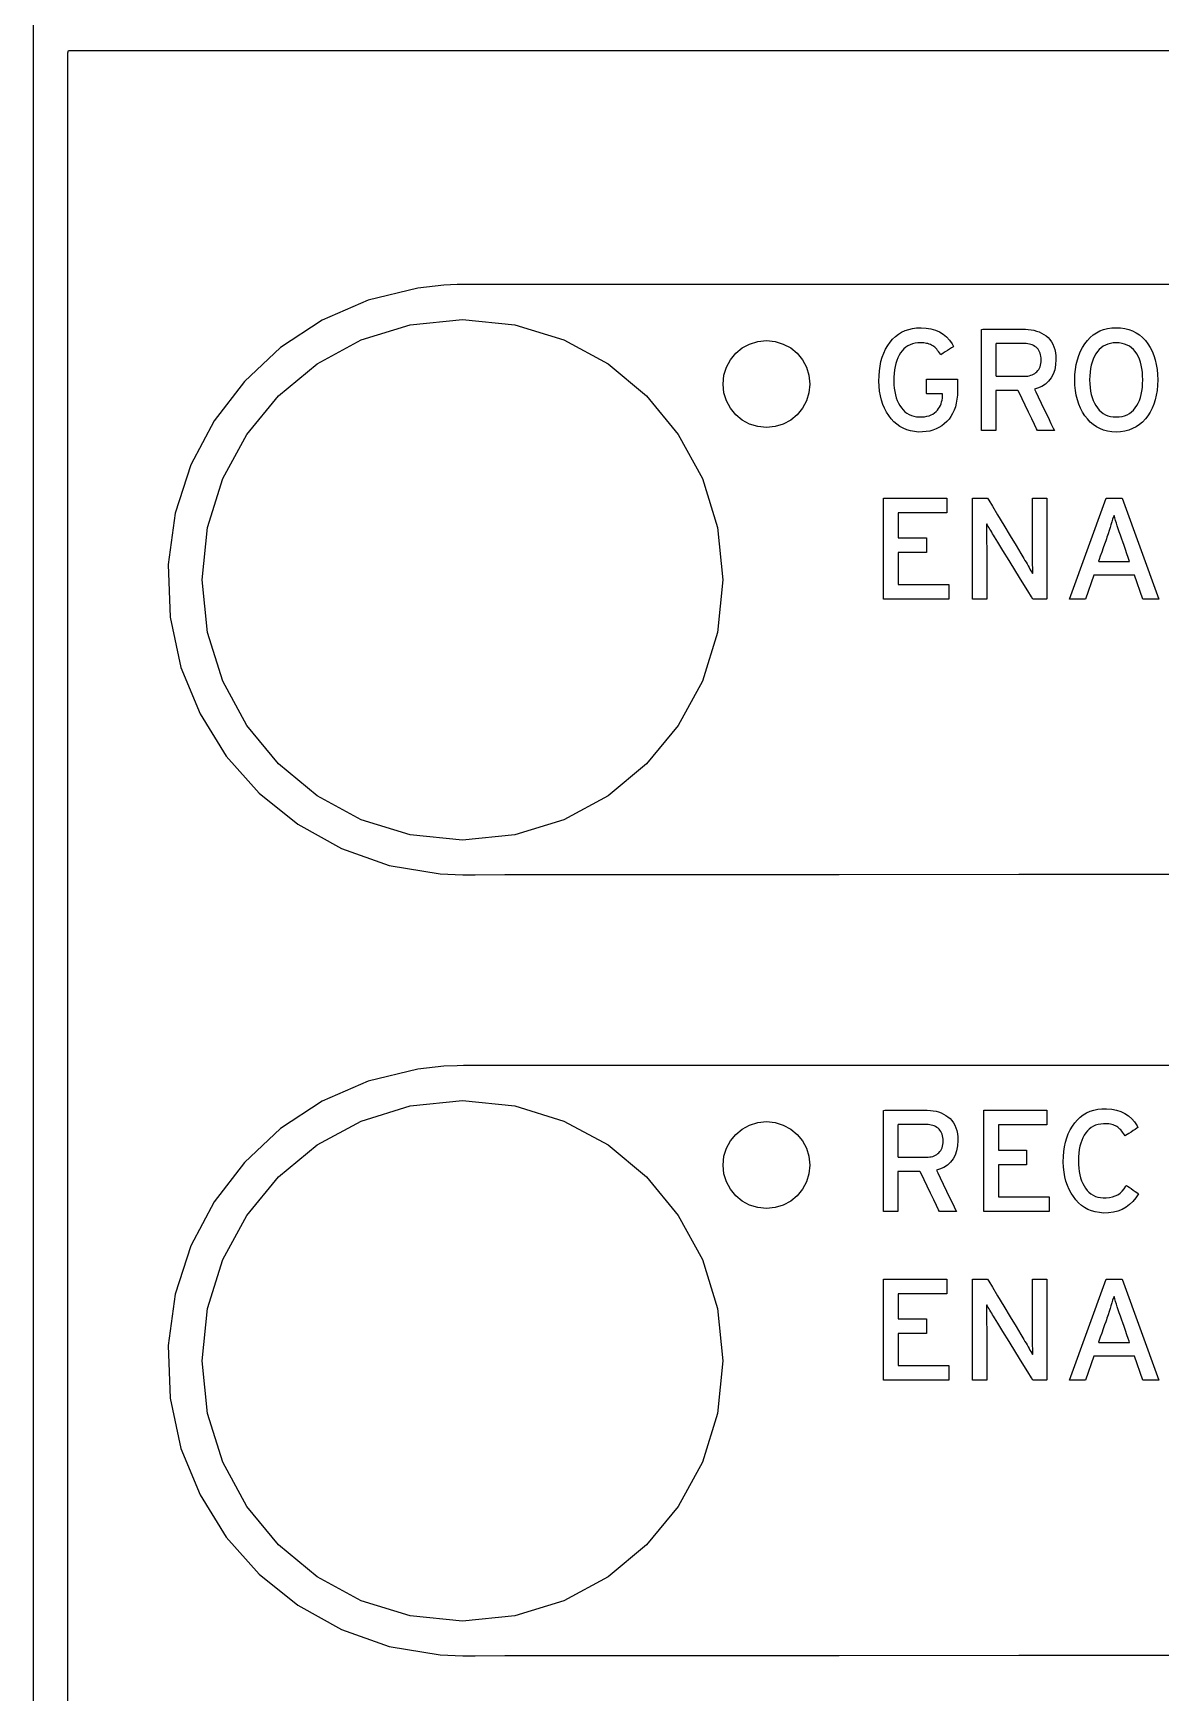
# Model space of a CAD drawing. Extents: x 1 to 47.7, y 0.2 to 33.5.
# Drawn here: x 21.378 to 22.677, y 6.917 to 8.83 of the extents above; entities that cross this region are included whole.
import ezdxf

# ---------------------------------------------------------------- set-up
doc = ezdxf.new("R2010")
doc.units = 0
doc.header["$MEASUREMENT"] = 0
doc.layers.add('6_0____DWG', color=7, linetype='CONTINUOUS')

msp = doc.modelspace()

# ---------------------------------------------------------------- linework, layer by layer
at = {"layer": '6_0____DWG'}
for points in [[(21.3776, 8.93), (21.3776, 8.7984), (21.3776, 8.668), (21.3776, 8.5389), (21.3776, 8.411), (21.3776, 8.2845), (21.3776, 8.1595), (21.3776, 8.036), (21.3776, 7.9141), (21.3776, 7.7938), (21.3776, 7.6752), (21.3776, 7.5585), (21.3776, 7.4436), (21.3776, 7.3306), (21.3776, 7.2196), (21.3776, 7.1107), (21.3776, 7.0039), (21.3776, 6.8993)], [(21.4176, 6.7947), (21.4176, 7.3109), (21.4176, 7.5621), (21.4176, 7.684), (21.4176, 7.8027), (21.4176, 7.9177), (21.4176, 8.0282), (21.4176, 8.1338), (21.4176, 8.2339), (21.4176, 8.3279), (21.4176, 8.4153), (21.4176, 8.4955), (21.4176, 8.5679), (21.4176, 8.6319), (21.4176, 8.6871), (21.4176, 8.7327), (21.4176, 8.7518), (21.4176, 8.7683), (21.4176, 8.7821), (21.4176, 8.7932), (21.4176, 8.8016), (21.4176, 8.807), (21.4183, 8.8097), (21.4218, 8.8097), (21.4283, 8.8097), (21.4377, 8.8097), (21.4499, 8.8097), (21.4648, 8.8097), (21.4824, 8.8097), (21.5026, 8.8097), (21.5254, 8.8097), (21.5781, 8.8097), (21.6401, 8.8097), (21.7107, 8.8097), (21.7894, 8.8097), (21.8757, 8.8097), (21.9688, 8.8097), (22.0683, 8.8097), (22.1736, 8.8097), (22.284, 8.8097), (22.3991, 8.8097), (22.5182, 8.8097), (22.6408, 8.8097), (22.7663, 8.8097)], [(22.831, 8.5399), (22.6331, 8.5399), (22.4237, 8.5399), (22.2229, 8.5399), (22.132, 8.5399), (22.0509, 8.5399), (21.9819, 8.5399), (21.9277, 8.5399), (21.8908, 8.5399), (21.8736, 8.5399), (21.8661, 8.5399), (21.8508, 8.5392), (21.8209, 8.536), (21.7637, 8.522), (21.7107, 8.4988), (21.6628, 8.4673), (21.621, 8.4284), (21.5862, 8.383), (21.5594, 8.3321), (21.5413, 8.2766), (21.533, 8.2174), (21.5353, 8.1567), (21.5479, 8.0989), (21.5699, 8.0453), (21.6002, 7.9966), (21.6382, 7.9539), (21.6827, 7.9181), (21.7328, 7.89), (21.7878, 7.8707), (21.8465, 7.8609), (21.8729, 7.8599), (21.887, 7.8599), (21.9213, 7.86), (21.9732, 7.86), (22.0402, 7.8601), (22.1198, 7.8601), (22.2094, 7.8602), (22.3066, 7.8602), (22.5135, 7.8604), (22.7205, 7.8605)], [(22.3577, 8.1774), (22.3577, 8.294), (22.4305, 8.294), (22.4305, 8.2771), (22.3746, 8.2771), (22.3746, 8.2481), (22.4071, 8.2481), (22.4071, 8.2312), (22.3746, 8.2312), (22.3746, 8.1943), (22.4329, 8.1943), (22.4329, 8.1774), (22.3577, 8.1774)], [(22.6565, 8.1774), (22.6468, 8.2051), (22.6001, 8.2051), (22.5904, 8.1774), (22.5722, 8.1774), (22.6142, 8.294), (22.6328, 8.294), (22.6752, 8.1774), (22.6565, 8.1774)], [(22.831, 7.6399), (22.6331, 7.6399), (22.4237, 7.6399), (22.2229, 7.6399), (22.132, 7.6399), (22.0509, 7.6399), (21.9819, 7.6399), (21.9277, 7.6399), (21.8908, 7.6399), (21.8736, 7.6399), (21.8661, 7.6398), (21.8508, 7.6392), (21.8209, 7.636), (21.7637, 7.622), (21.7107, 7.5988), (21.6628, 7.5673), (21.621, 7.5284), (21.5862, 7.483), (21.5594, 7.4321), (21.5413, 7.3766), (21.533, 7.3174), (21.5353, 7.2567), (21.5479, 7.1989), (21.5699, 7.1453), (21.6002, 7.0966), (21.6382, 7.0539), (21.6827, 7.0181), (21.7328, 6.99), (21.7878, 6.9706), (21.8465, 6.9609), (21.8729, 6.9599), (21.887, 6.9599), (21.9213, 6.96), (21.9732, 6.96), (22.0402, 6.96), (22.1198, 6.9601), (22.2094, 6.9602), (22.3066, 6.9602), (22.5135, 6.9604), (22.7205, 6.9605)], [(22.4733, 7.4719), (22.4733, 7.5885), (22.5461, 7.5885), (22.5461, 7.5716), (22.4903, 7.5716), (22.4903, 7.5426), (22.5227, 7.5426), (22.5227, 7.5257), (22.4903, 7.5257), (22.4903, 7.4888), (22.5486, 7.4888), (22.5486, 7.4719), (22.4733, 7.4719)], [(22.3577, 7.2774), (22.3577, 7.394), (22.4305, 7.394), (22.4305, 7.3771), (22.3746, 7.3771), (22.3746, 7.3481), (22.4071, 7.3481), (22.4071, 7.3312), (22.3746, 7.3312), (22.3746, 7.2943), (22.4329, 7.2943), (22.4329, 7.2774), (22.3577, 7.2774)], [(22.6565, 7.2774), (22.6468, 7.3051), (22.6001, 7.3051), (22.5904, 7.2774), (22.5722, 7.2774), (22.6142, 7.394), (22.6328, 7.394), (22.6752, 7.2774), (22.6565, 7.2774)]]:
    msp.add_lwpolyline(points, dxfattribs=at)
for points in [[(21.8725, 7.8997), (21.812, 7.9058), (21.7557, 7.9233), (21.7048, 7.9509), (21.6604, 7.9876), (21.6237, 8.032), (21.5961, 8.0829), (21.5786, 8.1392), (21.5725, 8.1997), (21.5786, 8.2602), (21.5961, 8.3165), (21.6237, 8.3674), (21.6604, 8.4119), (21.7048, 8.4485), (21.7557, 8.4762), (21.812, 8.4936), (21.8725, 8.4997), (21.9329, 8.4936), (21.9893, 8.4762), (22.0402, 8.4485), (22.0846, 8.4119), (22.1212, 8.3674), (22.1489, 8.3165), (22.1664, 8.2602), (22.1725, 8.1997), (22.1664, 8.1392), (22.1489, 8.0829), (22.1212, 8.032), (22.0846, 7.9876), (22.0402, 7.9509), (21.9893, 7.9233), (21.9329, 7.9058)], [(22.2228, 8.3754), (22.2127, 8.3764), (22.2033, 8.3793), (22.1948, 8.3839), (22.1874, 8.39), (22.1813, 8.3974), (22.1767, 8.4059), (22.1738, 8.4153), (22.1728, 8.4254), (22.1738, 8.4355), (22.1767, 8.4449), (22.1813, 8.4534), (22.1874, 8.4608), (22.1948, 8.4669), (22.2033, 8.4715), (22.2127, 8.4744), (22.2228, 8.4754), (22.2329, 8.4744), (22.2422, 8.4715), (22.2507, 8.4669), (22.2581, 8.4608), (22.2642, 8.4534), (22.2688, 8.4449), (22.2717, 8.4355), (22.2728, 8.4254), (22.2717, 8.4153), (22.2688, 8.4059), (22.2642, 8.3974), (22.2581, 8.39), (22.2507, 8.3839), (22.2422, 8.3793), (22.2329, 8.3764)], [(22.4431, 8.4175), (22.4429, 8.4125), (22.4424, 8.4078), (22.4416, 8.4033), (22.4405, 8.3991), (22.4391, 8.3952), (22.4374, 8.3915), (22.4354, 8.3881), (22.4332, 8.385), (22.4306, 8.3821), (22.4278, 8.3795), (22.4248, 8.3772), (22.4216, 8.3753), (22.4182, 8.3736), (22.4146, 8.3722), (22.4109, 8.3712), (22.4069, 8.3705), (22.4028, 8.3701), (22.3982, 8.37), (22.3934, 8.3705), (22.3888, 8.3714), (22.3845, 8.3727), (22.3805, 8.3744), (22.3766, 8.3765), (22.3731, 8.3791), (22.3697, 8.382), (22.3667, 8.3854), (22.3638, 8.3891), (22.3612, 8.3931), (22.359, 8.3974), (22.357, 8.4019), (22.3554, 8.4067), (22.3542, 8.4118), (22.3532, 8.4172), (22.3526, 8.4228), (22.3524, 8.4288), (22.3525, 8.4348), (22.3529, 8.4406), (22.3537, 8.4461), (22.3548, 8.4513), (22.3562, 8.4563), (22.358, 8.461), (22.3601, 8.4654), (22.3625, 8.4696), (22.3653, 8.4735), (22.3682, 8.477), (22.3715, 8.4801), (22.3749, 8.4828), (22.3786, 8.4851), (22.3826, 8.487), (22.3867, 8.4884), (22.3912, 8.4895), (22.3959, 8.4901), (22.401, 8.4903), (22.4069, 8.4899), (22.4124, 8.489), (22.4175, 8.4875), (22.4222, 8.4854), (22.4264, 8.4828), (22.4303, 8.4797), (22.4337, 8.476), (22.4367, 8.4717), (22.4384, 8.4685), (22.4376, 8.468), (22.4359, 8.4669), (22.4337, 8.4655), (22.4313, 8.4639), (22.4288, 8.4623), (22.4265, 8.4609), (22.4248, 8.4598), (22.4238, 8.4591), (22.4232, 8.4599), (22.4222, 8.4614), (22.4212, 8.4629), (22.4201, 8.4642), (22.4191, 8.4655), (22.418, 8.4666), (22.4168, 8.4677), (22.4157, 8.4686), (22.4145, 8.4695), (22.4132, 8.4702), (22.4119, 8.4709), (22.4104, 8.4714), (22.4089, 8.4719), (22.4074, 8.4722), (22.4057, 8.4725), (22.404, 8.4728), (22.4022, 8.4729), (22.4003, 8.4729), (22.3971, 8.4728), (22.394, 8.4723), (22.3911, 8.4716), (22.3883, 8.4706), (22.3858, 8.4693), (22.3834, 8.4678), (22.3812, 8.4659), (22.3791, 8.4638), (22.3773, 8.4614), (22.3756, 8.4586), (22.3742, 8.4557), (22.3729, 8.4525), (22.3718, 8.4491), (22.371, 8.4455), (22.3703, 8.4417), (22.3699, 8.4377), (22.3696, 8.4334), (22.3696, 8.4289), (22.3697, 8.4246), (22.3701, 8.4205), (22.3707, 8.4166), (22.3714, 8.413), (22.3724, 8.4095), (22.3736, 8.4063), (22.375, 8.4033), (22.3766, 8.4005), (22.3783, 8.3979), (22.3803, 8.3955), (22.3824, 8.3935), (22.3847, 8.3917), (22.3872, 8.3902), (22.3899, 8.3891), (22.3927, 8.3882), (22.3958, 8.3877), (22.399, 8.3874), (22.4021, 8.3875), (22.405, 8.3877), (22.4077, 8.3882), (22.4102, 8.3889), (22.4125, 8.3898), (22.4146, 8.3908), (22.4165, 8.3921), (22.4183, 8.3936), (22.4198, 8.3952), (22.4211, 8.397), (22.4222, 8.3988), (22.4232, 8.4008), (22.424, 8.4027), (22.4246, 8.4048), (22.4252, 8.4069), (22.4255, 8.4092), (22.4258, 8.4114), (22.4258, 8.4137), (22.4258, 8.4137), (22.4258, 8.4138), (22.4258, 8.4138), (22.4258, 8.4139), (22.4258, 8.414), (22.4258, 8.4141), (22.4258, 8.4141), (22.4258, 8.4142), (22.4258, 8.4142), (22.4248, 8.4142), (22.4229, 8.4142), (22.4202, 8.4142), (22.4171, 8.4142), (22.414, 8.4142), (22.4112, 8.4142), (22.4089, 8.4142), (22.4076, 8.4142), (22.4074, 8.4143), (22.4074, 8.4154), (22.4074, 8.4173), (22.4074, 8.4198), (22.4074, 8.4226), (22.4074, 8.4254), (22.4074, 8.4279), (22.4074, 8.4298), (22.4074, 8.4308), (22.4079, 8.4309), (22.4105, 8.4309), (22.415, 8.4309), (22.4205, 8.4309), (22.4265, 8.4309), (22.4324, 8.4309), (22.4375, 8.4309), (22.4413, 8.4309), (22.443, 8.4309), (22.4431, 8.4306), (22.4431, 8.4295), (22.4431, 8.4277), (22.4431, 8.4256), (22.4431, 8.4233), (22.4431, 8.4211), (22.4431, 8.4193), (22.4431, 8.418)], [(22.5565, 8.4536), (22.5561, 8.4474), (22.555, 8.4418), (22.5533, 8.4368), (22.5509, 8.4324), (22.5479, 8.4285), (22.5443, 8.4253), (22.54, 8.4226), (22.5351, 8.4205), (22.5317, 8.4193), (22.5332, 8.4163), (22.5359, 8.4108), (22.5394, 8.4035), (22.5433, 8.3953), (22.5473, 8.3872), (22.5507, 8.38), (22.5533, 8.3747), (22.5546, 8.372), (22.5543, 8.3719), (22.5527, 8.3719), (22.5501, 8.3719), (22.5469, 8.3719), (22.5435, 8.3719), (22.5403, 8.3719), (22.5376, 8.3719), (22.5358, 8.3719), (22.5351, 8.3719), (22.5342, 8.3739), (22.5319, 8.3787), (22.5286, 8.3854), (22.5248, 8.3931), (22.521, 8.4011), (22.5175, 8.4083), (22.5147, 8.4141), (22.513, 8.4175), (22.5126, 8.418), (22.5108, 8.418), (22.5078, 8.418), (22.5038, 8.418), (22.4994, 8.418), (22.4951, 8.418), (22.4913, 8.418), (22.4886, 8.418), (22.4873, 8.418), (22.4873, 8.4168), (22.4873, 8.4127), (22.4873, 8.4065), (22.4873, 8.3989), (22.4873, 8.3909), (22.4873, 8.3834), (22.4873, 8.3771), (22.4873, 8.373), (22.4872, 8.3719), (22.4864, 8.3719), (22.4846, 8.3719), (22.4822, 8.3719), (22.4793, 8.3719), (22.4765, 8.3719), (22.4739, 8.3719), (22.4719, 8.3719), (22.4708, 8.3719), (22.4707, 8.3732), (22.4707, 8.3817), (22.4707, 8.3963), (22.4707, 8.4147), (22.4707, 8.4348), (22.4707, 8.4544), (22.4707, 8.4713), (22.4707, 8.4834), (22.4707, 8.4884), (22.4722, 8.4885), (22.4769, 8.4885), (22.4837, 8.4885), (22.4919, 8.4885), (22.5005, 8.4885), (22.5085, 8.4885), (22.515, 8.4885), (22.5192, 8.4885), (22.5212, 8.4885), (22.5246, 8.4883), (22.5279, 8.4879), (22.5311, 8.4873), (22.5342, 8.4864), (22.5371, 8.4854), (22.5398, 8.4841), (22.5425, 8.4826), (22.545, 8.4808), (22.5474, 8.4789), (22.5495, 8.4766), (22.5513, 8.4741), (22.5529, 8.4713), (22.5541, 8.4683), (22.5551, 8.465), (22.5559, 8.4615), (22.5563, 8.4577)], [(22.6738, 8.4302), (22.6736, 8.424), (22.673, 8.4181), (22.6721, 8.4125), (22.6709, 8.4072), (22.6693, 8.4022), (22.6673, 8.3975), (22.6651, 8.393), (22.6624, 8.3889), (22.6595, 8.3851), (22.6562, 8.3816), (22.6526, 8.3786), (22.6488, 8.3761), (22.6447, 8.374), (22.6404, 8.3723), (22.6358, 8.3711), (22.631, 8.3703), (22.6258, 8.37), (22.6208, 8.3703), (22.616, 8.3711), (22.6114, 8.3723), (22.6071, 8.374), (22.6031, 8.3761), (22.5994, 8.3786), (22.5959, 8.3816), (22.5927, 8.3851), (22.5897, 8.3889), (22.587, 8.393), (22.5847, 8.3975), (22.5827, 8.4022), (22.5811, 8.4072), (22.5798, 8.4125), (22.5789, 8.4181), (22.5783, 8.424), (22.5781, 8.4302), (22.5783, 8.4364), (22.5789, 8.4423), (22.5798, 8.448), (22.5811, 8.4533), (22.5827, 8.4583), (22.5847, 8.4631), (22.587, 8.4675), (22.5897, 8.4717), (22.5927, 8.4755), (22.5959, 8.4789), (22.5994, 8.4819), (22.6031, 8.4844), (22.6071, 8.4865), (22.6114, 8.4881), (22.616, 8.4893), (22.6208, 8.49), (22.6258, 8.4903), (22.631, 8.49), (22.6358, 8.4893), (22.6404, 8.4881), (22.6447, 8.4865), (22.6488, 8.4844), (22.6526, 8.4819), (22.6562, 8.4789), (22.6595, 8.4755), (22.6624, 8.4717), (22.6651, 8.4675), (22.6673, 8.4631), (22.6693, 8.4583), (22.6709, 8.4533), (22.6721, 8.448), (22.673, 8.4423), (22.6736, 8.4364)], [(22.6565, 8.4302), (22.6564, 8.4348), (22.6561, 8.4391), (22.6556, 8.4432), (22.6548, 8.4471), (22.6539, 8.4507), (22.6527, 8.4541), (22.6513, 8.4573), (22.6497, 8.4602), (22.6479, 8.4629), (22.6458, 8.4652), (22.6436, 8.4672), (22.6411, 8.4689), (22.6385, 8.4703), (22.6356, 8.4714), (22.6326, 8.4722), (22.6293, 8.4727), (22.6258, 8.4729), (22.6225, 8.4727), (22.6193, 8.4722), (22.6163, 8.4714), (22.6134, 8.4703), (22.6108, 8.4689), (22.6084, 8.4672), (22.6062, 8.4652), (22.6042, 8.4629), (22.6023, 8.4602), (22.6007, 8.4573), (22.5993, 8.4541), (22.5981, 8.4507), (22.5971, 8.4471), (22.5963, 8.4432), (22.5958, 8.4391), (22.5954, 8.4348), (22.5953, 8.4302), (22.5954, 8.4257), (22.5958, 8.4214), (22.5963, 8.4173), (22.5971, 8.4135), (22.5981, 8.4099), (22.5993, 8.4065), (22.6007, 8.4034), (22.6023, 8.4005), (22.6042, 8.3978), (22.6062, 8.3954), (22.6084, 8.3932), (22.6108, 8.3914), (22.6134, 8.39), (22.6163, 8.3888), (22.6193, 8.388), (22.6225, 8.3875), (22.6258, 8.3874), (22.6293, 8.3875), (22.6326, 8.388), (22.6356, 8.3888), (22.6385, 8.39), (22.6411, 8.3914), (22.6436, 8.3932), (22.6458, 8.3954), (22.6479, 8.3978), (22.6497, 8.4005), (22.6513, 8.4034), (22.6527, 8.4065), (22.6539, 8.4099), (22.6548, 8.4135), (22.6556, 8.4173), (22.6561, 8.4214), (22.6564, 8.4257)], [(22.5394, 8.4531), (22.5393, 8.4553), (22.5391, 8.4573), (22.5387, 8.4592), (22.5382, 8.461), (22.5375, 8.4626), (22.5367, 8.4641), (22.5358, 8.4654), (22.5347, 8.4667), (22.5335, 8.4678), (22.5322, 8.4688), (22.5307, 8.4697), (22.5292, 8.4704), (22.5276, 8.471), (22.5258, 8.4715), (22.5239, 8.4718), (22.522, 8.472), (22.5202, 8.472), (22.5185, 8.472), (22.5149, 8.472), (22.5099, 8.472), (22.5041, 8.472), (22.4984, 8.472), (22.4932, 8.472), (22.4893, 8.472), (22.4874, 8.472), (22.4873, 8.4713), (22.4873, 8.468), (22.4873, 8.4629), (22.4873, 8.4566), (22.4873, 8.4499), (22.4873, 8.4436), (22.4873, 8.4385), (22.4873, 8.4352), (22.4874, 8.4344), (22.4893, 8.4344), (22.4932, 8.4344), (22.4984, 8.4344), (22.5041, 8.4344), (22.5099, 8.4344), (22.5149, 8.4344), (22.5185, 8.4344), (22.5202, 8.4344), (22.5219, 8.4345), (22.5239, 8.4346), (22.5257, 8.435), (22.5274, 8.4354), (22.5291, 8.436), (22.5306, 8.4367), (22.532, 8.4375), (22.5334, 8.4385), (22.5346, 8.4396), (22.5357, 8.4408), (22.5366, 8.4421), (22.5375, 8.4436), (22.5381, 8.4452), (22.5387, 8.447), (22.5391, 8.4489), (22.5393, 8.4509)], [(22.5299, 8.1774), (22.5283, 8.1801), (22.5239, 8.1872), (22.5176, 8.1974), (22.5101, 8.2095), (22.5024, 8.222), (22.4953, 8.2337), (22.4894, 8.2432), (22.4857, 8.2492), (22.4846, 8.2511), (22.4835, 8.2529), (22.4824, 8.2547), (22.4814, 8.2564), (22.4804, 8.2581), (22.4794, 8.2597), (22.4785, 8.2613), (22.4776, 8.2628), (22.4768, 8.2643), (22.4764, 8.2633), (22.4764, 8.2605), (22.4764, 8.2576), (22.4765, 8.2546), (22.4765, 8.2516), (22.4765, 8.2484), (22.4765, 8.2451), (22.4765, 8.2418), (22.4766, 8.2384), (22.4766, 8.2362), (22.4766, 8.2308), (22.4766, 8.2226), (22.4766, 8.2128), (22.4766, 8.2025), (22.4766, 8.1926), (22.4766, 8.1845), (22.4766, 8.179), (22.4766, 8.1774), (22.4758, 8.1774), (22.4741, 8.1774), (22.4717, 8.1774), (22.469, 8.1774), (22.4662, 8.1774), (22.4636, 8.1774), (22.4616, 8.1774), (22.4604, 8.1774), (22.4602, 8.1782), (22.4602, 8.1858), (22.4602, 8.1995), (22.4602, 8.2174), (22.4602, 8.2372), (22.4602, 8.2568), (22.4602, 8.2742), (22.4602, 8.2872), (22.4602, 8.2937), (22.4605, 8.294), (22.4619, 8.294), (22.4641, 8.294), (22.4669, 8.294), (22.4699, 8.294), (22.4727, 8.294), (22.4751, 8.294), (22.4768, 8.294), (22.4774, 8.294), (22.479, 8.2914), (22.4832, 8.2845), (22.4892, 8.2745), (22.4963, 8.2628), (22.5036, 8.2506), (22.5105, 8.2393), (22.516, 8.23), (22.5195, 8.2242), (22.5207, 8.2222), (22.522, 8.22), (22.5232, 8.218), (22.5244, 8.2159), (22.5255, 8.214), (22.5265, 8.2121), (22.5275, 8.2103), (22.5285, 8.2086), (22.5294, 8.207), (22.5297, 8.2079), (22.5297, 8.2108), (22.5297, 8.2138), (22.5296, 8.2168), (22.5296, 8.22), (22.5296, 8.2232), (22.5296, 8.2265), (22.5296, 8.2299), (22.5296, 8.2333), (22.5296, 8.2355), (22.5296, 8.2409), (22.5296, 8.249), (22.5296, 8.2588), (22.5296, 8.2691), (22.5296, 8.2789), (22.5296, 8.287), (22.5296, 8.2924), (22.5296, 8.294), (22.5304, 8.294), (22.5321, 8.294), (22.5345, 8.294), (22.5372, 8.294), (22.54, 8.294), (22.5426, 8.294), (22.5446, 8.294), (22.5458, 8.294), (22.546, 8.2932), (22.546, 8.2857), (22.546, 8.2719), (22.546, 8.2541), (22.546, 8.2343), (22.546, 8.2146), (22.546, 8.1973), (22.546, 8.1843), (22.546, 8.1778), (22.5457, 8.1774), (22.5444, 8.1774), (22.5423, 8.1774), (22.5397, 8.1774), (22.537, 8.1774), (22.5343, 8.1774), (22.5321, 8.1774), (22.5305, 8.1774)], [(22.632, 8.2476), (22.6307, 8.2514), (22.6295, 8.2551), (22.6283, 8.2586), (22.6272, 8.262), (22.6262, 8.2652), (22.6252, 8.2682), (22.6243, 8.2711), (22.6234, 8.2739), (22.6226, 8.2723), (22.6218, 8.2695), (22.6209, 8.2665), (22.6199, 8.2633), (22.6189, 8.26), (22.6177, 8.2565), (22.6165, 8.2528), (22.6152, 8.249), (22.6146, 8.247), (22.6138, 8.2447), (22.6125, 8.241), (22.6109, 8.2365), (22.6092, 8.2316), (22.6076, 8.227), (22.6063, 8.2233), (22.6056, 8.2211), (22.6057, 8.2207), (22.6082, 8.2207), (22.6129, 8.2207), (22.6188, 8.2207), (22.6254, 8.2207), (22.6317, 8.2207), (22.637, 8.2207), (22.6404, 8.2207), (22.6414, 8.2207), (22.6408, 8.2222), (22.6397, 8.2255), (22.6382, 8.2298), (22.6365, 8.2346), (22.6349, 8.2394), (22.6334, 8.2435), (22.6324, 8.2465)], [(21.8725, 6.9997), (21.812, 7.0058), (21.7557, 7.0233), (21.7048, 7.0509), (21.6604, 7.0876), (21.6237, 7.132), (21.5961, 7.1829), (21.5786, 7.2392), (21.5725, 7.2997), (21.5786, 7.3602), (21.5961, 7.4165), (21.6237, 7.4674), (21.6604, 7.5118), (21.7048, 7.5485), (21.7557, 7.5761), (21.812, 7.5936), (21.8725, 7.5997), (21.9329, 7.5936), (21.9893, 7.5761), (22.0402, 7.5485), (22.0846, 7.5118), (22.1212, 7.4674), (22.1489, 7.4165), (22.1664, 7.3602), (22.1725, 7.2997), (22.1664, 7.2392), (22.1489, 7.1829), (22.1212, 7.132), (22.0846, 7.0876), (22.0402, 7.0509), (21.9893, 7.0233), (21.9329, 7.0058)], [(22.2228, 7.4754), (22.2127, 7.4764), (22.2033, 7.4793), (22.1948, 7.4839), (22.1874, 7.49), (22.1813, 7.4974), (22.1767, 7.5059), (22.1738, 7.5153), (22.1728, 7.5254), (22.1738, 7.5355), (22.1767, 7.5449), (22.1813, 7.5533), (22.1874, 7.5607), (22.1948, 7.5668), (22.2033, 7.5715), (22.2127, 7.5744), (22.2228, 7.5754), (22.2329, 7.5744), (22.2422, 7.5715), (22.2507, 7.5668), (22.2581, 7.5607), (22.2642, 7.5533), (22.2688, 7.5449), (22.2717, 7.5355), (22.2728, 7.5254), (22.2717, 7.5153), (22.2688, 7.5059), (22.2642, 7.4974), (22.2581, 7.49), (22.2507, 7.4839), (22.2422, 7.4793), (22.2329, 7.4764)], [(22.4435, 7.5536), (22.4431, 7.5474), (22.442, 7.5418), (22.4403, 7.5368), (22.438, 7.5324), (22.435, 7.5286), (22.4313, 7.5253), (22.4271, 7.5226), (22.4221, 7.5205), (22.4188, 7.5193), (22.4202, 7.5163), (22.4229, 7.5108), (22.4264, 7.5035), (22.4304, 7.4953), (22.4343, 7.4872), (22.4378, 7.48), (22.4404, 7.4747), (22.4417, 7.472), (22.4413, 7.4719), (22.4397, 7.4719), (22.4371, 7.4719), (22.434, 7.4719), (22.4306, 7.4719), (22.4274, 7.4719), (22.4246, 7.4719), (22.4228, 7.4719), (22.4222, 7.4719), (22.4212, 7.4739), (22.4189, 7.4787), (22.4157, 7.4854), (22.4119, 7.4931), (22.408, 7.5011), (22.4045, 7.5084), (22.4017, 7.5141), (22.4001, 7.5175), (22.3996, 7.518), (22.3979, 7.518), (22.3948, 7.518), (22.3908, 7.518), (22.3865, 7.518), (22.3821, 7.518), (22.3784, 7.518), (22.3756, 7.518), (22.3743, 7.518), (22.3743, 7.5169), (22.3743, 7.5127), (22.3743, 7.5065), (22.3743, 7.4989), (22.3743, 7.491), (22.3743, 7.4834), (22.3743, 7.4771), (22.3743, 7.473), (22.3743, 7.4719), (22.3734, 7.4719), (22.3717, 7.4719), (22.3692, 7.4719), (22.3664, 7.4719), (22.3635, 7.4719), (22.361, 7.4719), (22.359, 7.4719), (22.3578, 7.4719), (22.3577, 7.4732), (22.3577, 7.4817), (22.3577, 7.4963), (22.3577, 7.5147), (22.3577, 7.5348), (22.3577, 7.5544), (22.3577, 7.5713), (22.3577, 7.5834), (22.3577, 7.5884), (22.3592, 7.5885), (22.3639, 7.5885), (22.3708, 7.5885), (22.379, 7.5885), (22.3875, 7.5885), (22.3955, 7.5885), (22.4021, 7.5885), (22.4062, 7.5885), (22.4082, 7.5885), (22.4117, 7.5883), (22.415, 7.5879), (22.4182, 7.5873), (22.4212, 7.5865), (22.4241, 7.5854), (22.4269, 7.5841), (22.4295, 7.5826), (22.432, 7.5809), (22.4344, 7.5789), (22.4365, 7.5766), (22.4383, 7.5741), (22.4399, 7.5713), (22.4412, 7.5683), (22.4422, 7.565), (22.4429, 7.5615), (22.4434, 7.5577)], [(22.6516, 7.4923), (22.6485, 7.4876), (22.6451, 7.4834), (22.6413, 7.4798), (22.6372, 7.4767), (22.6327, 7.4743), (22.6278, 7.4724), (22.6226, 7.471), (22.617, 7.4702), (22.6114, 7.47), (22.6065, 7.4705), (22.6018, 7.4713), (22.5975, 7.4726), (22.5933, 7.4743), (22.5895, 7.4764), (22.5858, 7.4789), (22.5825, 7.4819), (22.5794, 7.4853), (22.5765, 7.489), (22.5738, 7.493), (22.5716, 7.4973), (22.5696, 7.5019), (22.568, 7.5067), (22.5667, 7.5119), (22.5658, 7.5173), (22.5652, 7.523), (22.5649, 7.529), (22.565, 7.5351), (22.5655, 7.5409), (22.5663, 7.5465), (22.5675, 7.5517), (22.5689, 7.5567), (22.5707, 7.5614), (22.5729, 7.5659), (22.5754, 7.57), (22.5782, 7.5739), (22.5812, 7.5774), (22.5845, 7.5805), (22.588, 7.5832), (22.5918, 7.5854), (22.5958, 7.5873), (22.6001, 7.5887), (22.6046, 7.5897), (22.6094, 7.5902), (22.6148, 7.5903), (22.6207, 7.5898), (22.6261, 7.5887), (22.6312, 7.5871), (22.6358, 7.5849), (22.64, 7.5822), (22.6438, 7.5788), (22.6471, 7.575), (22.6501, 7.5705), (22.6509, 7.5685), (22.6498, 7.5677), (22.6479, 7.5665), (22.6456, 7.565), (22.643, 7.5634), (22.6405, 7.5618), (22.6384, 7.5604), (22.6368, 7.5594), (22.6361, 7.5589), (22.6353, 7.5603), (22.6343, 7.5618), (22.6333, 7.5632), (22.6322, 7.5646), (22.6311, 7.5658), (22.63, 7.5669), (22.6289, 7.5679), (22.6277, 7.5689), (22.6266, 7.5697), (22.6252, 7.5704), (22.6238, 7.571), (22.6224, 7.5716), (22.6208, 7.572), (22.6192, 7.5724), (22.6175, 7.5727), (22.6157, 7.5728), (22.6138, 7.5729), (22.6113, 7.5729), (22.6081, 7.5726), (22.6051, 7.572), (22.6022, 7.5712), (22.5996, 7.57), (22.5971, 7.5685), (22.5948, 7.5668), (22.5927, 7.5648), (22.5908, 7.5625), (22.589, 7.5598), (22.5875, 7.5569), (22.5861, 7.5538), (22.585, 7.5505), (22.584, 7.547), (22.5833, 7.5432), (22.5827, 7.5392), (22.5824, 7.535), (22.5823, 7.5305), (22.5824, 7.5261), (22.5827, 7.5219), (22.5832, 7.5179), (22.5839, 7.5141), (22.5848, 7.5106), (22.5859, 7.5073), (22.5873, 7.5042), (22.5888, 7.5013), (22.5905, 7.4986), (22.5924, 7.4961), (22.5945, 7.494), (22.5968, 7.4921), (22.5992, 7.4906), (22.6019, 7.4893), (22.6047, 7.4884), (22.6077, 7.4878), (22.6109, 7.4874), (22.6145, 7.4874), (22.6181, 7.4878), (22.6215, 7.4886), (22.6247, 7.4897), (22.6277, 7.4912), (22.6304, 7.4931), (22.6328, 7.4954), (22.6351, 7.4981), (22.637, 7.5011), (22.6378, 7.5018), (22.639, 7.501), (22.6408, 7.4997), (22.643, 7.4982), (22.6454, 7.4965), (22.6477, 7.4949), (22.6497, 7.4936), (22.6511, 7.4926)], [(22.4265, 7.5531), (22.4264, 7.5553), (22.4261, 7.5573), (22.4257, 7.5592), (22.4252, 7.561), (22.4246, 7.5626), (22.4238, 7.5641), (22.4228, 7.5655), (22.4218, 7.5667), (22.4206, 7.5678), (22.4192, 7.5688), (22.4178, 7.5697), (22.4162, 7.5704), (22.4146, 7.571), (22.4128, 7.5715), (22.411, 7.5718), (22.409, 7.572), (22.4072, 7.5721), (22.4056, 7.5721), (22.4019, 7.5721), (22.3969, 7.5721), (22.3912, 7.5721), (22.3854, 7.5721), (22.3802, 7.5721), (22.3764, 7.5721), (22.3744, 7.5721), (22.3743, 7.5713), (22.3743, 7.568), (22.3743, 7.5629), (22.3743, 7.5566), (22.3743, 7.5499), (22.3743, 7.5436), (22.3743, 7.5385), (22.3743, 7.5352), (22.3744, 7.5344), (22.3764, 7.5344), (22.3802, 7.5344), (22.3854, 7.5344), (22.3912, 7.5344), (22.3969, 7.5344), (22.4019, 7.5344), (22.4056, 7.5344), (22.4072, 7.5344), (22.409, 7.5345), (22.4109, 7.5347), (22.4128, 7.535), (22.4145, 7.5354), (22.4161, 7.536), (22.4177, 7.5367), (22.4191, 7.5375), (22.4204, 7.5385), (22.4216, 7.5396), (22.4227, 7.5408), (22.4237, 7.5421), (22.4245, 7.5436), (22.4252, 7.5452), (22.4257, 7.547), (22.4261, 7.5489), (22.4264, 7.551)], [(22.5299, 7.2774), (22.5283, 7.2801), (22.5239, 7.2872), (22.5176, 7.2975), (22.5101, 7.3095), (22.5024, 7.322), (22.4953, 7.3337), (22.4894, 7.3432), (22.4857, 7.3492), (22.4846, 7.3511), (22.4835, 7.3529), (22.4824, 7.3547), (22.4814, 7.3564), (22.4804, 7.3581), (22.4794, 7.3597), (22.4785, 7.3613), (22.4776, 7.3628), (22.4768, 7.3643), (22.4764, 7.3633), (22.4764, 7.3605), (22.4764, 7.3576), (22.4765, 7.3546), (22.4765, 7.3516), (22.4765, 7.3484), (22.4765, 7.3452), (22.4765, 7.3418), (22.4766, 7.3384), (22.4766, 7.3362), (22.4766, 7.3308), (22.4766, 7.3226), (22.4766, 7.3128), (22.4766, 7.3025), (22.4766, 7.2927), (22.4766, 7.2845), (22.4766, 7.2791), (22.4766, 7.2774), (22.4758, 7.2774), (22.4741, 7.2774), (22.4717, 7.2774), (22.469, 7.2774), (22.4662, 7.2774), (22.4636, 7.2774), (22.4616, 7.2774), (22.4604, 7.2774), (22.4602, 7.2782), (22.4602, 7.2858), (22.4602, 7.2995), (22.4602, 7.3174), (22.4602, 7.3372), (22.4602, 7.3568), (22.4602, 7.3742), (22.4602, 7.3872), (22.4602, 7.3937), (22.4605, 7.394), (22.4619, 7.394), (22.4641, 7.394), (22.4669, 7.394), (22.4699, 7.394), (22.4727, 7.394), (22.4751, 7.394), (22.4768, 7.394), (22.4774, 7.394), (22.479, 7.3914), (22.4832, 7.3845), (22.4892, 7.3745), (22.4963, 7.3628), (22.5036, 7.3506), (22.5105, 7.3393), (22.516, 7.33), (22.5195, 7.3242), (22.5207, 7.3222), (22.522, 7.3201), (22.5232, 7.318), (22.5244, 7.316), (22.5255, 7.314), (22.5265, 7.3122), (22.5275, 7.3104), (22.5285, 7.3086), (22.5294, 7.307), (22.5297, 7.3079), (22.5297, 7.3108), (22.5297, 7.3138), (22.5296, 7.3169), (22.5296, 7.32), (22.5296, 7.3232), (22.5296, 7.3265), (22.5296, 7.3299), (22.5296, 7.3334), (22.5296, 7.3355), (22.5296, 7.3409), (22.5296, 7.349), (22.5296, 7.3588), (22.5296, 7.3691), (22.5296, 7.3789), (22.5296, 7.387), (22.5296, 7.3924), (22.5296, 7.394), (22.5304, 7.394), (22.5321, 7.394), (22.5345, 7.394), (22.5372, 7.394), (22.54, 7.394), (22.5426, 7.394), (22.5446, 7.394), (22.5458, 7.394), (22.546, 7.3932), (22.546, 7.3857), (22.546, 7.3719), (22.546, 7.3541), (22.546, 7.3343), (22.546, 7.3147), (22.546, 7.2973), (22.546, 7.2843), (22.546, 7.2778), (22.5457, 7.2774), (22.5444, 7.2774), (22.5423, 7.2774), (22.5397, 7.2774), (22.537, 7.2774), (22.5343, 7.2774), (22.5321, 7.2774), (22.5305, 7.2774)], [(22.632, 7.3476), (22.6307, 7.3514), (22.6295, 7.3551), (22.6283, 7.3586), (22.6272, 7.362), (22.6262, 7.3652), (22.6252, 7.3682), (22.6243, 7.3712), (22.6234, 7.3739), (22.6226, 7.3723), (22.6218, 7.3695), (22.6209, 7.3665), (22.6199, 7.3633), (22.6189, 7.36), (22.6177, 7.3565), (22.6165, 7.3528), (22.6152, 7.349), (22.6146, 7.347), (22.6138, 7.3448), (22.6125, 7.3411), (22.6109, 7.3365), (22.6092, 7.3316), (22.6076, 7.3271), (22.6063, 7.3234), (22.6056, 7.3211), (22.6057, 7.3207), (22.6082, 7.3207), (22.6129, 7.3207), (22.6188, 7.3207), (22.6254, 7.3207), (22.6317, 7.3207), (22.637, 7.3207), (22.6404, 7.3207), (22.6414, 7.3208), (22.6408, 7.3223), (22.6397, 7.3255), (22.6382, 7.3298), (22.6365, 7.3346), (22.6349, 7.3394), (22.6334, 7.3436), (22.6324, 7.3465)]]:
    msp.add_lwpolyline(points, close=True, dxfattribs=at)

doc.saveas('drawing.dxf')
